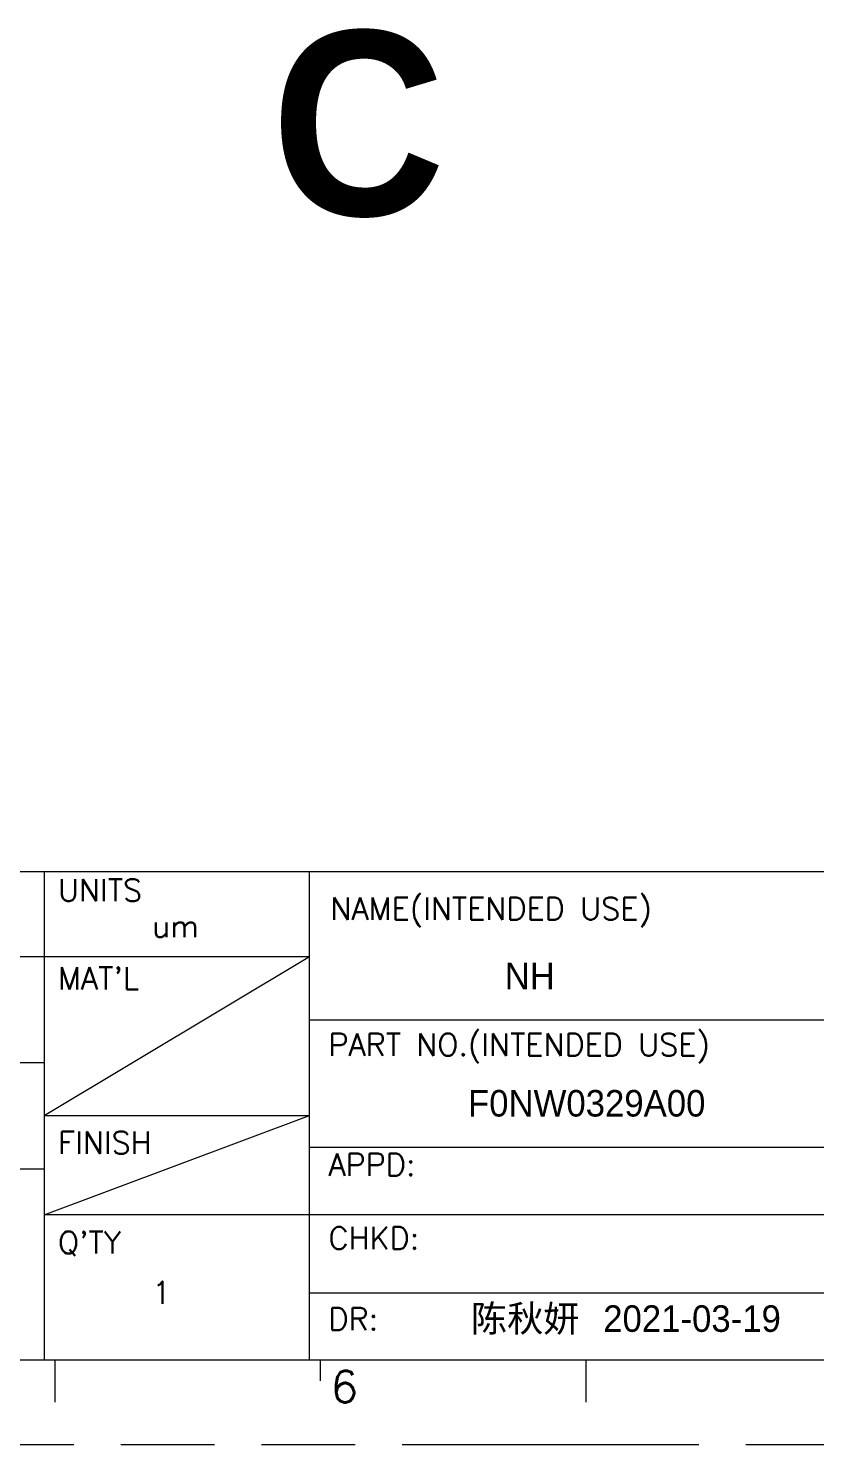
# Model space of a CAD drawing. Extents: x 726 to 4747, y 139 to 441.
# Drawn here: x 4695.51 to 4720.71, y 342.6 to 387.96 of the extents above; entities that cross this region are included whole.
import ezdxf

# ---------------------------------------------------------------- set-up
doc = ezdxf.new("R2010")
doc.units = 0
doc.linetypes.add('PHANTOM', pattern=[29.5, 9.5, -1.5, 3, -1.5, 3, -1.5, 9.5])
doc.layers.get('0').update_dxf_attribs({"lineweight": 5})
doc.layers.add('0PAPERF', color=2, linetype='PHANTOM', lineweight=5, plot=False)
doc.layers.add('DIM', color=3, linetype='Continuous', lineweight=5)
doc.styles.add('SIMPLEX', font='simplex.shx')
doc.styles.get("Standard").update_dxf_attribs({"font": 'txt.shx'})

msp = doc.modelspace()

# ---------------------------------------------------------------- linework, layer by layer
for p, q in [((4679.699, 360.955), (4742.58, 360.955)), ((4696.014, 360.955), (4696.014, 345.32)), ((4704.511, 345.32), (4704.511, 360.955)), ((4679.699, 358.236), (4704.511, 358.236)), ((4696.014, 353.137), (4704.511, 358.236)), ((4679.699, 354.837), (4696.014, 354.837)), ((4696.014, 353.137), (4704.511, 353.137)), ((4696.014, 349.957), (4704.511, 353.137)), ((4742.58, 352.118), (4704.511, 352.118)), ((4679.699, 351.438), (4696.014, 351.438)), ((4721.166, 349.957), (4696.014, 349.957)), ((4704.511, 347.459), (4721.166, 347.459)), ((4611.379, 345.32), (4742.58, 345.32)), ((4696.354, 345.32), (4696.354, 343.96)), ((4704.851, 345.32), (4704.851, 344.64)), ((4713.349, 345.32), (4713.349, 343.96))]:
    msp.add_line(p, q)
at = {"layer": '0PAPERF'}
msp.add_line((4607.47, 342.601), (4746.864, 342.601), dxfattribs=at)

# ---------------------------------------------------------------- texts
at = {"style": 'SIMPLEX'}
for s, height, p in [('UNITS', 0.7138, (4696.46, 360.001)), ('um', 0.7138, (4699.471, 358.85)), ("MAT'L", 0.7138, (4696.46, 357.182)), ('PART NO.(INTENDED USE)', 0.71379, (4705.117, 355.055)), ('FINISH', 0.7138, (4696.46, 351.916)), ('APPD:', 0.7138, (4705.117, 351.213)), ("Q'TY", 0.7138, (4696.46, 348.718)), ('CHKD:', 0.7138, (4705.117, 348.858)), ('1', 0.714, (4699.471, 347.116)), ('DR:', 0.7138, (4705.117, 346.268)), ('6', 1.02, (4705.191, 343.947))]:
    msp.add_text(s, height=height, dxfattribs=at).set_placement(p)
at = {"lineweight": 0, "style": 'SIMPLEX'}
msp.add_text('NAME(INTENDED USE)', height=0.71439, dxfattribs=at).set_placement((4705.18, 359.412))
at = {"linetype": 'Continuous', "char_height": 0.84974, "attachment_point": 1, "bg_fill": 2}
for s, insert, width in [('{\\fPMingLiU|b0|i0|c136|p18;NH}', (4710.758, 358.032), 2.32599), ('{\\fPMingLiU|b0|i0|c136|p18;F0NW0329A00}', (4709.582, 353.958), 10.24669)]:
    msp.add_mtext(s, dxfattribs=dict(at, insert=insert, width=width))
at = {"linetype": 'Continuous', "insert": (4709.676, 347.063), "char_height": 0.84974, "width": 10.24669, "attachment_point": 1}
msp.add_mtext('{\\fPMingLiU|b0|i0|c136|p18;陈秋妍} {\\fPMingLiU|b0|i0|c136|p18;2021-03-19}', dxfattribs=at)
at = {"layer": 'DIM', "linetype": 'Continuous', "insert": (4703.282, 387.869), "char_height": 3.77664, "width": 97.03357, "attachment_point": 1}
msp.add_mtext('{\\fPMingLiU|b1|i0|c136|p18;\\H1.5625x;\\C1;C}', dxfattribs=at)

# ---------------------------------------------------------------- next in the draw order: linework, layer by layer
msp.add_lwpolyline([(4704.511, 360.955), (4742.58, 360.955), (4742.58, 356.196), (4704.511, 356.196)], close=True)

doc.saveas('drawing.dxf')
